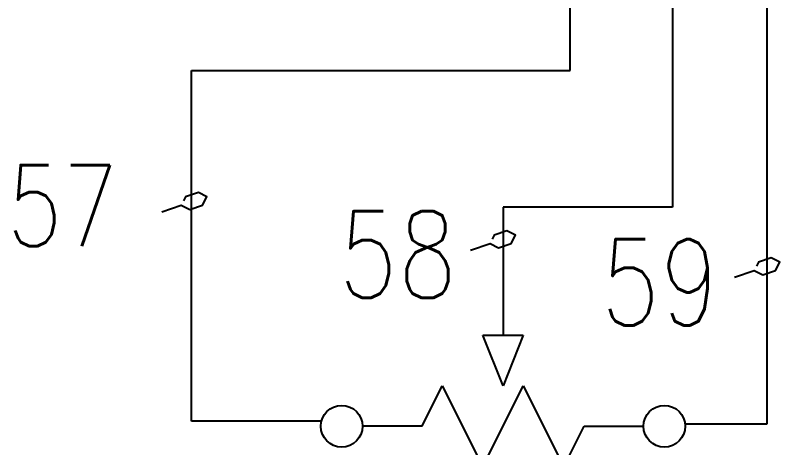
# Model space of a CAD drawing. Header units: inches. Extents: x 18.7 to 39.4, y 4.3 to 20.5.
# Drawn here: x 26.648 to 28.417, y 7.579 to 8.58 of the extents above; entities that cross this region are included whole.
import ezdxf
from ezdxf.enums import TextEntityAlignment as Align

# ---------------------------------------------------------------- set-up
doc = ezdxf.new("R2010")
doc.units = ezdxf.units.IN
doc.header["$MEASUREMENT"] = 0
for name, color, linetype in [('SYMS', 7, 'Continuous'), ('TAGS', 150, 'Continuous'), ('WIREFIXED', 7, 'Continuous'), ('WIRES', 7, 'Continuous')]:
    doc.layers.add(name, color=color, linetype=linetype)
doc.styles.add('WD', font='romans.shx')

# ---------------------------------------------------------------- blocks, each defined once
blk = doc.blocks.new('VVR1TZR')
for p, q in [((0, 0.125), (0, 0.2168)), ((0.0625, 0.0938), (0, 0.125)), ((-0.0625, 0.0312), (0.0625, 0.0938)), ((-0.1406, -0.0312), (-0.1406, 0.0312)), ((-0.1406, 0.0312), (-0.0625, 0)), ((0.0625, -0.0312), (-0.0625, 0.0312)), ((-0.0625, 0), (-0.1406, -0.0312)), ((-0.0625, -0.0938), (0.0625, -0.0312)), ((0, -0.125), (-0.0625, -0.0938)), ((0, -0.125), (0, -0.2168))]:
    blk.add_line(p, q)
for centre in [(0, 0.249), (0, -0.249)]:
    blk.add_circle(centre, 0.0322)
at = {"style": 'WD', "width": 0.7}
for tag, p in [('INST', (0.1562, 0.5599)), ('LOC', (0.1562, 0.3903))]:
    blk.add_attdef(tag, text='', height=0.125, dxfattribs=at).set_placement(p, align=Align.TOP_LEFT)
at = {"linetype": 'Continuous', "style": 'WD', "flags": 8}
for tag, p in [('TERM01', (-0.0625, 0.2812)), ('TERM03', (-0.0781, 0.0469))]:
    blk.add_attdef(tag, text='', height=0.125, dxfattribs=at).set_placement(p, align=Align.RIGHT)
at = {"color": 7, "style": 'WD', "flags": 1}
for tag, p in [('X2TERM01', (0, 0.2812)), ('X4TERM01', (-0.0312, 0.25)), ('X1TERM01', (0.0312, 0.25)), ('X4TERM03', (-0.1406, 0)), ('X4TERM02', (-0.0312, -0.25)), ('X1TERM02', (0.0312, -0.25)), ('X8TERM02', (0, -0.2812))]:
    blk.add_attdef(tag, p, '', height=0.0125, dxfattribs=at)
at = {"style": 'WD'}
for tag, p, width in [('RATING1', (0.1562, 0.1091), 0.9), ('TAG1', (0.1531, -0.0472), 0.9), ('DESC1', (0.1562, -0.2034), 0.7), ('DESC2', (0.1562, -0.3597), 0.7)]:
    blk.add_attdef(tag, p, '', height=0.125, dxfattribs=dict(at, width=width))
at = {"style": 'WD', "flags": 9}
blk.add_attdef('FAMILY', text='', height=0.01, dxfattribs=at).set_placement((-0.2191, -0.0659), align=Align.CENTER)
at = {"linetype": 'Continuous', "style": 'WD', "flags": 9}
for tag, p in [('CAT', (-0.2211, -0.0835)), ('MFG', (-0.2211, -0.0986))]:
    blk.add_attdef(tag, text='', height=0.01, dxfattribs=at).set_placement(p, align=Align.MIDDLE)
blk.add_attdef('ASSYCODE', text='', height=0.01, dxfattribs=at).set_placement((-0.2188, -0.125), align=Align.CENTER)
at = {"linetype": 'Continuous', "style": 'WD', "flags": 8}
blk.add_attdef('TERM02', text='', height=0.125, dxfattribs=at).set_placement((-0.0625, -0.2812), align=Align.TOP_RIGHT)
blk = doc.blocks.new('WD_WNV')
at = {"style": 'WD', "flags": 1}
for tag, p in [('W01USER', (-0.0625, 0.0938)), ('W02USER', (-0.0625, 0.0859)), ('W03USER', (-0.0625, 0.0781)), ('W04USER', (-0.0625, 0.0703)), ('W05USER', (-0.0625, 0.0625)), ('W06USER', (-0.0625, 0.0547)), ('W07USER', (-0.0625, 0.0469)), ('W08USER', (-0.0625, 0.0391)), ('W09USER', (-0.0625, 0.0312)), ('W10USER', (-0.0625, 0.0234))]:
    blk.add_attdef(tag, text='', height=0.005, dxfattribs=at).set_placement(p, align=Align.CENTER)
at = {"linetype": 'Continuous', "style": 'WD', "width": 0.8}
blk.add_attdef('WIRENO', text='', height=0.125, dxfattribs=at).set_placement((-0.05, 0), align=Align.MIDDLE_RIGHT)

msp = doc.modelspace()

# ---------------------------------------------------------------- linework, layer by layer
at = {"layer": 'WIREFIXED'}
for points in [[(26.9867, 8.1251), (27.032, 8.1402), (27.0518, 8.1303), (27.0814, 8.1402), (27.0913, 8.1599), (27.0715, 8.1698), (27.0419, 8.1599), (27.037, 8.1501)], [(27.7015, 8.0364), (27.7468, 8.0515), (27.7665, 8.0417), (27.7959, 8.0515), (27.8057, 8.0712), (27.7861, 8.081), (27.7567, 8.0712), (27.7517, 8.0614)], [(28.3132, 7.9739), (28.3586, 7.989), (28.3783, 7.9792), (28.4077, 7.989), (28.4175, 8.0086), (28.3978, 8.0185), (28.3684, 8.0087), (28.3635, 7.9988)]]:
    msp.add_lwpolyline(points, dxfattribs=at)
at = {"layer": 'WIRES'}
for p, q in [((28.1691, 8.8899), (28.1691, 8.1354)), ((27.9326, 8.4522), (27.9326, 8.8496)), ((28.3882, 7.6343), (28.3882, 8.8496)), ((27.056, 7.6401), (27.056, 8.4522)), ((27.056, 8.4522), (27.9326, 8.4522)), ((28.1691, 8.1354), (27.7769, 8.1354)), ((27.7769, 8.1354), (27.7769, 7.9874)), ((27.7769, 7.9874), (27.7769, 7.8395)), ((27.355, 7.6401), (27.056, 7.6401)), ((28.1988, 7.6343), (28.3882, 7.6343))]:
    msp.add_line(p, q, dxfattribs=at)

# ---------------------------------------------------------------- block references
at = {"layer": 'SYMS'}
ref = msp.add_blockref('VVR1TZR', (27.7769, 7.6285), dxfattribs=dict(at, xscale=1.5, yscale=1.5, zscale=1.5, rotation=270))
ref.add_attrib('TAG1', 'PT100', (27.3985, 7.2639), dxfattribs={"layer": 'TAGS', "color": 250, "height": 0.1875, "style": 'WD', "width": 0.9})
at = {"layer": 'WIREFIXED'}
ref = msp.add_blockref('WD_WNV', (27.0139, 8.1573), dxfattribs=dict(at, xscale=1.5, yscale=1.5, zscale=1.5))
ref.add_attrib('WIRENOF', '57', dxfattribs={"linetype": 'Continuous', "height": 0.1875, "style": 'WD', "width": 0.8}).set_placement((26.8855, 8.1395), align=Align.MIDDLE_RIGHT)
ref = msp.add_blockref('WD_WNV', (28.1691, 8.3618), dxfattribs=at)
ref.add_attrib('WIRENOF', '58', dxfattribs={"linetype": 'Continuous', "height": 0.2, "style": 'WD', "width": 0.8}).set_placement((27.6705, 8.0261), align=Align.MIDDLE_RIGHT)
ref = msp.add_blockref('WD_WNV', (28.3882, 7.9989), dxfattribs=at)
ref.add_attrib('WIRENOF', '59', dxfattribs={"linetype": 'Continuous', "height": 0.2, "style": 'WD', "width": 0.8}).set_placement((28.2776, 7.962), align=Align.MIDDLE_RIGHT)

doc.saveas('drawing.dxf')
